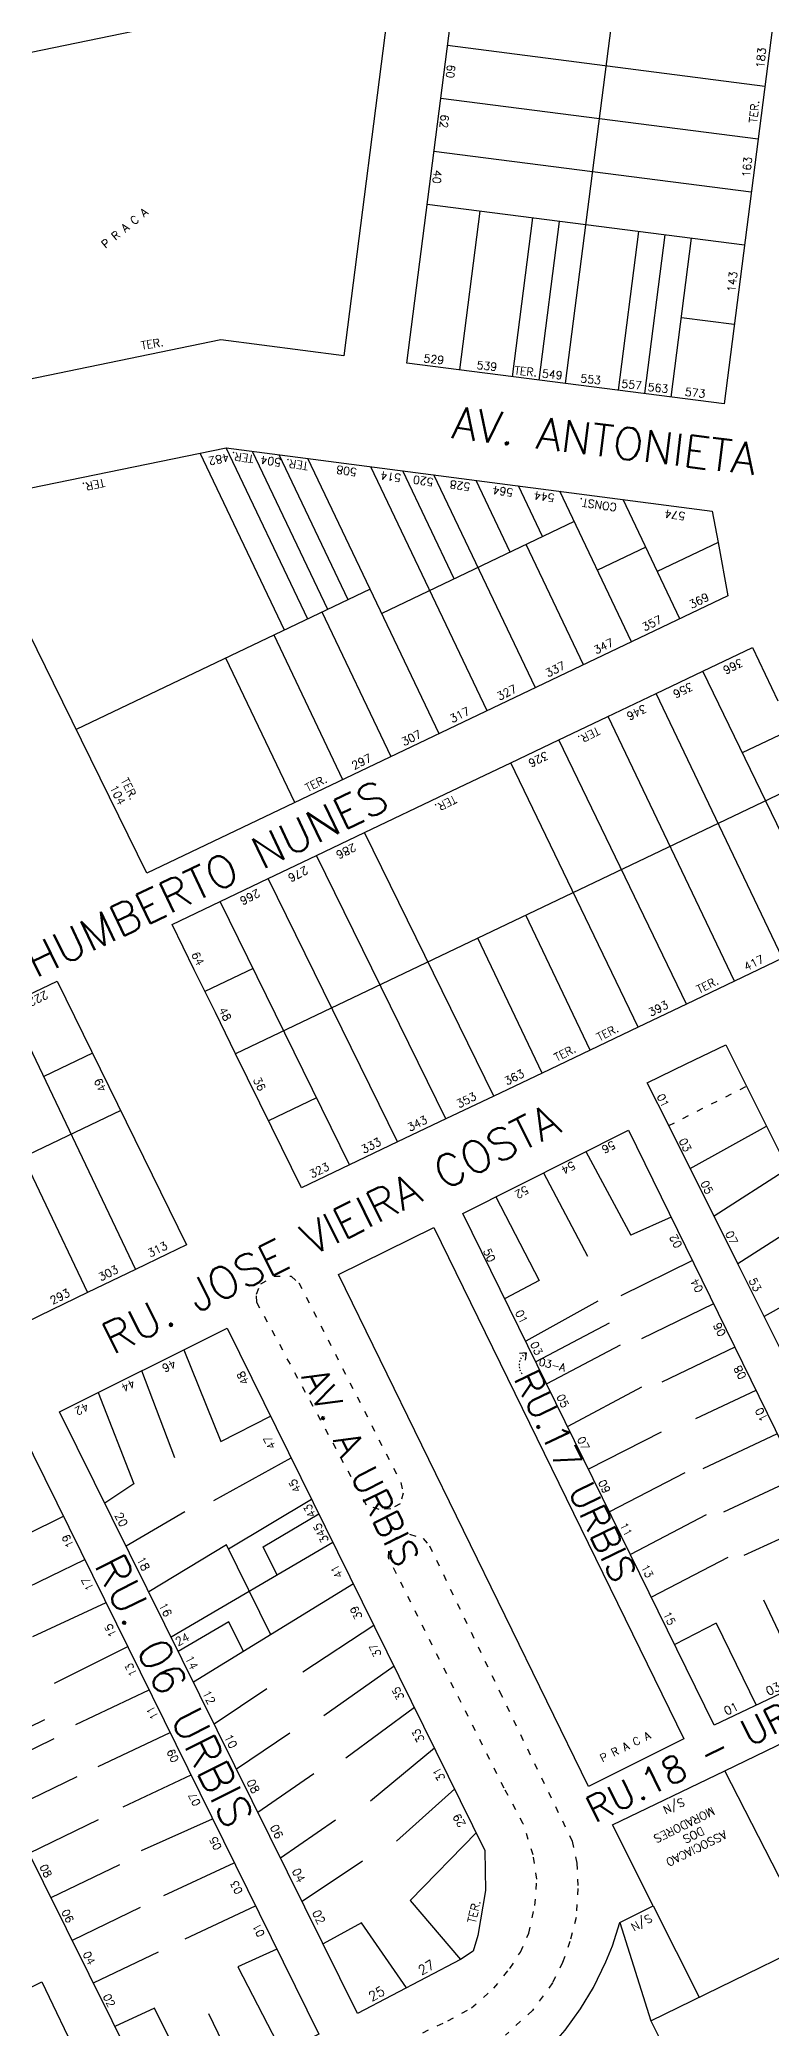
# Model space of a CAD drawing. Extents: x 714896 to 749292, y 8417558 to 8447149.
# Drawn here: x 738383.3 to 738520.5, y 8428348.7 to 8428721.5 of the extents above; entities that cross this region are included whole.
import ezdxf

# ---------------------------------------------------------------- set-up
doc = ezdxf.new("R2010")
doc.units = 0
doc.header["$MEASUREMENT"] = 0
doc.linetypes.add('ACAD_ISO03W100', pattern=[30, 12, -18])
for name, color, linetype in [('LOTE', 7, 'CONTINUOUS'), ('NUM-PORTA', 7, 'CONTINUOUS'), ('QUADRA', 6, 'CONTINUOUS'), ('TEXTO', 7, 'CONTINUOUS'), ('TEXTODERUA', 3, 'CONTINUOUS')]:
    doc.layers.add(name, color=color, linetype=linetype)
doc.styles.add('ROMANS', font='ROMANS.SHX', dxfattribs={"height": 1.5})

msp = doc.modelspace()

# ---------------------------------------------------------------- linework, layer by layer
at = {"layer": 'LOTE', "color": 7, "linetype": 'CONTINUOUS'}
for p, q in [((738429.19, 8428610.83, 477.49), (738413.36, 8428644.01, 477.49)), ((738433.56, 8428612.92, 477.49), (738418.26, 8428645.01, 477.49)), ((738437.35, 8428614.73, 477.49), (738423.22, 8428644.36, 477.49)), ((738441.14, 8428616.53, 477.49), (738428.18, 8428643.72, 477.49)), ((738467.23, 8428595.74, 477.49), (738445.42, 8428641.48, 477.49)), ((738461.02, 8428620.47, 477.49), (738451.37, 8428640.71, 477.49)), ((738476.25, 8428600.04, 477.49), (738457.22, 8428639.95, 477.49)), ((738471.55, 8428625.5, 477.49), (738465.15, 8428638.92, 477.49)), ((738477.62, 8428628.39, 477.49), (738473.09, 8428637.89, 477.49)), ((738494.31, 8428608.65, 477.49), (738480.84, 8428636.88, 477.49)), ((738485.28, 8428604.35, 477.49), (738474.52, 8428626.91, 477.49)), ((738449.18, 8428587.13, 477.49), (738436.26, 8428614.2, 477.49)), ((738440.15, 8428582.82, 477.49), (738427.24, 8428609.9, 477.49)), ((738431.13, 8428578.52, 477.49), (738418.21, 8428605.59, 477.49)), ((738531.65, 8428553.65, 477.49), (738507.65, 8428603.15, 477.49)), ((738522.62, 8428549.34, 477.49), (738498.94, 8428599, 477.49)), ((738513.6, 8428545.04, 477.49), (738489.92, 8428594.69, 477.49)), ((738504.57, 8428540.73, 477.49), (738480.66, 8428590.28, 477.49)), ((738524.32, 8428592.25, 477.49), (738515.07, 8428587.84, 477.49)), ((738528.62, 8428583.23, 477.49), (738420.02, 8428531.42, 477.49)), ((738495.55, 8428536.43, 477.49), (738471.64, 8428585.97, 477.49)), ((738468.47, 8428523.51, 477.49), (738444.21, 8428572.89, 477.49)), ((738459.44, 8428519.21, 477.49), (738435.18, 8428568.59, 477.49)), ((738450.42, 8428514.9, 477.49), (738426.16, 8428564.28, 477.49)), ((738441.39, 8428510.6, 477.49), (738417.13, 8428559.97, 477.49)), ((738486.52, 8428532.12, 477.49), (738474.47, 8428557.39, 477.49)), ((738477.5, 8428527.82, 477.49), (738465.44, 8428553.09, 477.49)), ((738423.31, 8428547.4, 477.49), (738414.28, 8428543.09, 477.49)), ((738377.57, 8428540.72, 477.49), (738401.27, 8428491.01, 477.49)), ((738368.54, 8428536.41, 477.49), (738392.27, 8428486.66, 477.49)), ((738393.21, 8428531.55, 477.49), (738384.03, 8428527.17, 477.49)), ((738435.22, 8428523.16, 477.49), (738426.19, 8428518.86, 477.49)), ((738398.5, 8428520.78, 477.49), (738316.99, 8428481.89, 477.49))]:
    msp.add_line(p, q, dxfattribs=at)
at = {"layer": 'LOTE', "color": 7}
for p, q in [((738485.75, 8428513.1, 523.35), (738494.13, 8428497.41, 523.84)), ((738477.76, 8428509.08, 523.35), (738486.01, 8428493.47, 524.18)), ((738523.62, 8428509.84), (738509.77, 8428500.97)), ((738468.87, 8428504.62, 523.35), (738476.95, 8428488.94, 524.67)), ((738501.72, 8428500.82, 523.35), (738494.13, 8428497.41, 523.84)), ((738528.09, 8428500.9), (738514.25, 8428492.03)), ((738505.7, 8428492.68, 523.35), (738492.27, 8428486.06, 524.19)), ((738533.47, 8428490.17), (738519.17, 8428482.2)), ((738476.95, 8428488.95, 524.67), (738470.56, 8428485.53, 525.42)), ((738487.99, 8428485.03, 524.36), (738474.48, 8428477.53, 525.42)), ((738509.68, 8428484.55, 523.35), (738496.13, 8428477.96, 524.26)), ((738490.1, 8428480.93, 524.44), (738476.35, 8428473.65, 525.42)), ((738410.33, 8428475.92, 523.88), (738417.29, 8428458.77, 525.9)), ((738492.16, 8428476.82, 524.44), (738478.4, 8428469.53, 525.42)), ((738513.66, 8428476.42, 523.35), (738499.98, 8428469.85, 524.32)), ((738408.6, 8428455.68, 525.36), (738402.42, 8428471.99, 523.88)), ((738394.28, 8428467.94, 523.88), (738400.91, 8428450.78, 525.04)), ((738496.16, 8428468.92, 524.49), (738482.33, 8428461.54, 525.42)), ((738517.63, 8428468.29, 523.35), (738506.3, 8428462.97, 524.24)), ((738417.29, 8428458.77, 525.9), (738426.56, 8428463.52, 527.21)), ((738499.85, 8428460.47, 524.56), (738486.25, 8428453.54, 525.42)), ((738521.61, 8428460.16, 523.35), (738507.68, 8428453.61, 524.44)), ((738415.94, 8428447.65, 525.71), (738430.45, 8428455.66, 527.21)), ((738504.27, 8428452.89, 524.58), (738490.18, 8428445.54, 525.42)), ((738525.59, 8428452.03, 523.35), (738511.52, 8428445.48, 524.51)), ((738400.91, 8428450.78, 525.04), (738395.48, 8428447.21, 524.75)), ((738380.79, 8428441.29, 524.44), (738387.75, 8428444.72, 524.96)), ((738410.51, 8428445.58, 525.42), (738399.5, 8428439.11, 524.75)), ((738418.69, 8428438.64, 525.68), (738434.28, 8428447.9, 527.21)), ((738425.19, 8428439.02, 526.19), (738435.61, 8428445.21, 527.21)), ((738508.27, 8428444.99, 524.64), (738494.1, 8428437.54, 525.42)), ((738529.57, 8428443.9, 523.35), (738515.36, 8428437.34, 524.61)), ((738418.33, 8428439.37, 524.75), (738403.75, 8428430.53, 524.75)), ((738438.29, 8428439.8, 527.21), (738407.94, 8428422.07, 524.75)), ((738512.36, 8428436.99, 524.72), (738498.03, 8428429.54, 525.42)), ((738378.86, 8428430.34, 524.35), (738391.75, 8428436.62, 524.96)), ((738442.12, 8428432.07, 527.21), (738412.13, 8428413.61, 524.75)), ((738382.02, 8428422.17, 524.39), (738395.74, 8428428.53, 524.96)), ((738519.07, 8428429.06, 524.77), (738526.45, 8428413.47, 525.98)), ((738418.75, 8428424.92, 525.52), (738409.27, 8428419.38, 524.75)), ((738432.65, 8428415.58, 525.99), (738445.96, 8428424.31, 527.21)), ((738510.18, 8428424.71, 525.1), (738502.39, 8428420.66, 525.42)), ((738510.18, 8428424.71, 525.1), (738517.64, 8428409.28, 525.98)), ((738386.03, 8428413.46, 524.42), (738399.8, 8428420.29, 524.96)), ((738436.58, 8428407.4, 526), (738449.74, 8428416.67, 527.21)), ((738390.05, 8428405.67, 524.44), (738403.8, 8428412.19, 524.97)), ((738425.89, 8428412.4, 525.62), (738416.02, 8428405.75, 524.75)), ((738440.68, 8428399.42, 526.02), (738453.57, 8428408.93, 527.21)), ((738384.18, 8428406.57, 524.37), (738371.78, 8428400.55, 524.28)), ((738394.27, 8428397.8, 524.46), (738407.74, 8428404.2, 524.97)), ((738430.22, 8428404.07, 525.66), (738420.22, 8428397.29, 524.75)), ((738385.95, 8428402.99, 524.37), (738373.56, 8428396.96, 524.28)), ((738445.31, 8428391.36, 526.04), (738457.36, 8428401.28, 527.21)), ((738398.91, 8428390.27, 524.48), (738411.67, 8428396.23, 524.97)), ((738434.71, 8428396.43, 525.71), (738424.23, 8428389.2, 524.75)), ((738528.22, 8428364.94, 525.07), (738511.77, 8428397.03, 524.31)), ((738390.26, 8428395.87, 524.4), (738377.24, 8428389.56, 524.28)), ((738450.22, 8428383.8, 526.08), (738461.14, 8428393.63, 527.21)), ((738394.26, 8428387.81, 524.4), (738381.24, 8428381.5, 524.28)), ((738402.38, 8428382.09, 524.47), (738415.72, 8428388.01, 524.97)), ((738438.78, 8428387.75, 525.72), (738428.48, 8428380.61, 524.75)), ((738465.19, 8428385.44, 527.21), (738452.74, 8428372.7, 525.99)), ((738398.28, 8428379.4, 524.39), (738385.38, 8428373.17, 524.28)), ((738406.58, 8428373.61, 524.46), (738419.79, 8428379.76, 524.97)), ((738443.82, 8428380.07, 525.79), (738432.49, 8428372.52, 524.75)), ((738402.12, 8428371.37, 524.39), (738389.37, 8428365.16, 524.28)), ((738410.6, 8428365.51, 524.44), (738423.78, 8428371.66, 524.97)), ((738452.74, 8428372.7, 525.99), (738462.22, 8428361.63, 525.83)), ((738498.38, 8428371.68), (738506.99, 8428354.58)), ((738443.66, 8428368.51, 525.59), (738436.44, 8428364.54, 524.75)), ((738452.1, 8428356.32, 525.83), (738443.66, 8428368.51, 525.59)), ((738492.12, 8428368.55, 523.91), (738497.9, 8428350.14)), ((738405.52, 8428362.99, 524.36), (738393.33, 8428357.18, 524.28)), ((738427.78, 8428363.56, 524.97), (738420.46, 8428360.24, 524.54)), ((738420.46, 8428360.24, 524.54), (738428.76, 8428344.22, 523.98)), ((738404.84, 8428352.53, 524.29), (738397.36, 8428349.07, 524.28)), ((738412.79, 8428336.35, 523.98), (738404.84, 8428352.53, 524.29)), ((738414.97, 8428351.49, 524.32), (738420.44, 8428340.12, 523.98)), ((738497.9, 8428350.14), (738515.88, 8428314.41))]:
    msp.add_line(p, q, dxfattribs=at)
at = {"layer": 'LOTE', "color": 7, "linetype": 'CONTINUOUS'}
for points in [[(738481.9, 8428657.1), (738495.9, 8428766.2)], [(738519.29, 8428712.79), (738459.78, 8428720.43)], [(738518.02, 8428702.87), (738458.51, 8428710.51)], [(738516.75, 8428692.96), (738457.24, 8428700.59)], [(738515.48, 8428683.04), (738455.96, 8428690.67)], [(738462.06, 8428659.65), (738465.88, 8428689.4)], [(738471.98, 8428658.37), (738475.8, 8428688.13)], [(738476.94, 8428657.74), (738480.76, 8428687.49)], [(738491.82, 8428655.83), (738495.64, 8428685.58)], [(738496.78, 8428655.19), (738500.6, 8428684.95)], [(738501.74, 8428654.55), (738505.56, 8428684.31)], [(738513.57, 8428668.16), (738503.65, 8428669.43)]]:
    msp.add_lwpolyline(points, dxfattribs=at)
at = {"layer": 'LOTE', "color": 7, "elevation": 477.49}
msp.add_lwpolyline([(738458.2, 8428591.43), (738433.6, 8428643.02)], dxfattribs=at)
at = {"layer": 'LOTE', "color": 7, "linetype": 'CONTINUOUS', "elevation": 477.49}
for points in [[(738503.33, 8428612.96), (738492.74, 8428635.34)], [(738483.54, 8428631.22), (738447.44, 8428614)], [(738510.51, 8428627.27), (738499.13, 8428621.84)], [(738496.96, 8428626.42), (738487.89, 8428622.1)], [(738445.29, 8428618.51), (738390.12, 8428592.2)]]:
    msp.add_lwpolyline(points, dxfattribs=at)
at = {"layer": 'LOTE', "color": 7, "linetype": 'ACAD_ISO03W100', "ltscale": 0.1, "flags": 128}
msp.add_lwpolyline([(738501.26, 8428517.96), (738515.85, 8428525.36)], dxfattribs=at)
at = {"layer": 'LOTE', "color": 7, "linetype": 'CONTINUOUS', "flags": 128}
msp.add_lwpolyline([(738505.29, 8428509.92), (738519.59, 8428517.89)], dxfattribs=at)
at = {"layer": 'LOTE', "color": 7, "linetype": 'ACAD_ISO03W100', "ltscale": 0.1, "elevation": 524.43}
msp.add_lwpolyline([(738431.91, 8428488.47), (738451.02, 8428451.07), (738451.43, 8428449.08), (738450.9, 8428447.05), (738449.13, 8428446.14), (738446.98, 8428446.01), (738444.58, 8428446.83), (738424, 8428484.86), (738423.94, 8428486.36), (738424.74, 8428488.27), (738427.21, 8428489.75), (738430.44, 8428489.71), (738431.91, 8428488.47)], close=True, dxfattribs=at)
at = {"layer": 'LOTE', "color": 3, "linetype": 'ACAD_ISO03W100', "ltscale": 0.02, "flags": 128}
msp.add_lwpolyline([(738473.75, 8428471.38), (738473.48, 8428471.85), (738473.39, 8428472.41), (738473.25, 8428472.83), (738473.3, 8428473.52), (738473.51, 8428474.17), (738473.81, 8428474.66), (738474.07, 8428474.96), (738474.55, 8428475.35)], dxfattribs=at)
at = {"layer": 'LOTE', "color": 3, "flags": 128}
for points in [[(738474.55, 8428475.35), (738473.26, 8428475.21)], [(738474.55, 8428475.35), (738474.37, 8428474)]]:
    msp.add_lwpolyline(points, dxfattribs=at)
at = {"layer": 'LOTE', "color": 7, "linetype": 'ACAD_ISO03W100', "ltscale": 0.1, "elevation": 524.14}
msp.add_lwpolyline([(738447.05, 8428343.97), (738459.82, 8428350.15), (738464.25, 8428352.54), (738468.44, 8428356.23), (738471.49, 8428359.95), (738473.45, 8428363.03), (738475.03, 8428366.54), (738476.17, 8428371.75), (738476.52, 8428376.68), (738475.85, 8428381.26), (738473.99, 8428387.06), (738470.39, 8428393.75), (738448.68, 8428436.97), (738448.87, 8428439.75), (738450.17, 8428440.75), (738452.66, 8428441.35), (738455.21, 8428440.57), (738455.21, 8428440.57), (738456.39, 8428439.19), (738469.54, 8428411.89), (738483.16, 8428383.8), (738484.01, 8428379.67), (738484.22, 8428374.94), (738483.93, 8428369.5), (738482.74, 8428365.03), (738481.37, 8428361.05), (738479.46, 8428357.24), (738475.7, 8428352.07), (738470.66, 8428347.47)], dxfattribs=at)
at = {"layer": 'LOTE', "color": 7, "elevation": 524.75, "flags": 128}
for points in [[(738426.61, 8428422.52), (738418.33, 8428439.37)], [(738427.81, 8428433.68), (738425.19, 8428439.02)], [(738421.48, 8428419.36), (738418.75, 8428424.92)]]:
    msp.add_lwpolyline(points, dxfattribs=at)
at = {"layer": 'LOTE', "color": 7, "flags": 128}
msp.add_lwpolyline([(738497.9, 8428350.14), (738541.74, 8428371.53), (738560.8, 8428380.82)], dxfattribs=at)
at = {"layer": 'QUADRA', "color": 6}
for points in [[(738452.15, 8428660.92), (738469.97, 8428799.78), (738529.48, 8428792.14), (738511.66, 8428653.28), (738511.66, 8428653.28)], [(738440.35, 8428662.31), (738440.35, 8428662.31), (738417.29, 8428665.31), (738360.02, 8428653.49), (738347.9, 8428712.26), (738449.38, 8428733.19)], [(738493.75, 8428517.12), (738541.11, 8428420.43), (738509.8, 8428405.55), (738462.68, 8428501.51), (738493.75, 8428517.12)], [(738457.24, 8428498.87), (738504.1, 8428403), (738486.2, 8428394.09), (738439.33, 8428490.03), (738457.24, 8428498.87)], [(738379.83, 8428460.79), (738435.66, 8428347.61), (738405.48, 8428332.75), (738349.49, 8428445.4), (738379.83, 8428460.79)], [(738383.69, 8428357.41), (738397.55, 8428328.46), (738330.64, 8428296.11), (738316.18, 8428324.23), (738383.69, 8428357.41)]]:
    msp.add_lwpolyline(points, close=True, dxfattribs=at)
at = {"layer": 'QUADRA', "color": 6, "elevation": 477.49}
for points in [[(738385.85, 8428600.9), (738369.1, 8428634.99), (738418.26, 8428645.01), (738509.42, 8428633.17), (738510.51, 8428627.27), (738512.36, 8428617.26), (738403.35, 8428565.27)], [(738410.85, 8428495.64), (738407.21, 8428493.88), (738401.27, 8428491.01), (738392.27, 8428486.66), (738383.27, 8428482.3), (738374.27, 8428477.95), (738356.26, 8428469.24), (738338.26, 8428460.53), (738329.26, 8428456.17), (738316.99, 8428481.89), (738305.36, 8428506.28), (738386.59, 8428545.02)]]:
    msp.add_lwpolyline(points, close=True, dxfattribs=at)
msp.add_lwpolyline([(738522.62, 8428549.34), (738513.6, 8428545.04), (738504.57, 8428540.73), (738495.55, 8428536.43), (738486.52, 8428532.12), (738477.5, 8428527.82), (738468.47, 8428523.51), (738459.44, 8428519.21), (738450.42, 8428514.9), (738441.39, 8428510.6), (738432.37, 8428506.29), (738426.81, 8428517.59), (738420.02, 8428531.42), (738416.23, 8428539.14), (738412.27, 8428547.19), (738408.1, 8428555.67), (738417.13, 8428559.97), (738426.16, 8428564.28), (738435.18, 8428568.59), (738444.21, 8428572.89), (738459.41, 8428580.14), (738471.64, 8428585.97), (738480.66, 8428590.28), (738489.69, 8428594.58), (738498.94, 8428599), (738507.65, 8428603.15), (738516.99, 8428607.61), (738521.76, 8428597.61)], dxfattribs=at)
at = {"layer": 'QUADRA', "color": 6, "linetype": 'CONTINUOUS'}
msp.add_lwpolyline([(738522.3, 8428475.94), (738519.17, 8428482.2), (738514.25, 8428492.03), (738509.77, 8428500.97), (738505.29, 8428509.92), (738501.26, 8428517.96), (738497.23, 8428526.01), (738504.54, 8428529.52), (738511.98, 8428533.09), (738515.85, 8428525.36), (738519.59, 8428517.89), (738523.62, 8428509.84)], dxfattribs=at)
for points in [[(738387.01, 8428464.32), (738418.46, 8428479.96), (738466.78, 8428382.06), (738466.91, 8428374.57), (738465.46, 8428366.14), (738464.57, 8428363.21), (738462.22, 8428361.63), (738442.9, 8428351.48), (738387.01, 8428464.32)], [(738490.74, 8428386.87), (738511.77, 8428397.03), (738544.64, 8428412.9), (738578.79, 8428345.1), (738491.53, 8428302.54), (738463.56, 8428288.9), (738434.54, 8428274.74), (738416.5, 8428311.12), (738445.61, 8428325.7), (738473.22, 8428339.53), (738478.37, 8428344.35), (738481.83, 8428348.36), (738484.73, 8428352.38), (738487.14, 8428356.38), (738489.5, 8428361.2), (738490.7, 8428364.2), (738492.12, 8428368.55), (738498.38, 8428371.68), (738490.74, 8428386.87)]]:
    msp.add_lwpolyline(points, close=True, dxfattribs=at)

# ---------------------------------------------------------------- texts
at = {"layer": 'NUM-PORTA', "style": 'ROMANS'}
for s, rotation, p in [('60', 264.1286, (738459.75, 8428716.95, 477.49)), ('183', 84.1286, (738519.13, 8428716.15, 477.49)), ('62', 264.1286, (738458.55, 8428707.6, 477.49)), ('163', 84.1286, (738516.5, 8428695.67, 477.49)), ('40', 264.1286, (738457.21, 8428697.19, 477.49)), ('143', 84.1286, (738513.74, 8428674.17, 477.49)), ('529', 354.1286, (738455.22, 8428661.1, 477.49)), ('539', 354.1286, (738465.17, 8428659.83, 477.49)), ('549', 354.1286, (738477.43, 8428658.25, 477.49)), ('553', 354.1286, (738484.64, 8428657.33, 477.49)), ('557', 354.1286, (738492.33, 8428656.34, 477.49)), ('563', 354.1286, (738497.27, 8428655.71, 477.49)), ('573', 354.1286, (738504.23, 8428654.81, 477.49)), ('482', 192.1243, (738418.61, 8428644.02, 477.49)), ('504', 171.7717, (738428.65, 8428643)), ('508', 171.7717, (738442.86, 8428641.16)), ('514', 171.7717, (738451.15, 8428640.08)), ('520', 171.7717, (738457.24, 8428639.29)), ('528', 171.7717, (738464.14, 8428638.39)), ('564', 171.7717, (738472.18, 8428637.35)), ('544', 171.7717, (738479.94, 8428636.34)), ('574', 171.7717, (738504.45, 8428632.92)), ('369', 26.6379, (738505.56, 8428614.84, 477.49)), ('357', 26.6379, (738496.74, 8428610.63, 477.49)), ('347', 26.6379, (738487.66, 8428606.31, 477.49)), ('337', 26.6379, (738478.61, 8428601.99, 477.49)), ('366', 206.6379, (738514.74, 8428605.59, 477.49)), ('327', 26.6379, (738469.49, 8428597.64, 477.49)), ('356', 206.6379, (738505.36, 8428601.11, 477.49)), ('317', 26.6379, (738460.68, 8428593.44, 477.49)), ('346', 206.6379, (738496.65, 8428596.96, 477.49)), ('307', 26.6379, (738451.62, 8428589.11, 477.49)), ('297', 26.6379, (738442.26, 8428584.65, 477.49)), ('326', 206.6379, (738478.22, 8428588.16, 477.49)), ('104', 296.6379, (738396.38, 8428581.36)), ('286', 206.6379, (738442.16, 8428570.96, 477.49)), ('276', 206.6379, (738433.13, 8428566.66, 477.49)), ('266', 206.6379, (738424.11, 8428562.35, 477.49)), ('64', 296.6379, (738411.7, 8428550.08, 477.49)), ('417', 26.6379, (738515.86, 8428546.94, 477.49)), ('48', 296.6379, (738416.81, 8428539.68, 477.49)), ('393', 26.6379, (738497.92, 8428538.39, 477.49)), ('36', 296.6379, (738423.25, 8428526.57, 477.49))]:
    msp.add_text(s, height=1.5, rotation=rotation, dxfattribs=at).set_placement(p)
at = {"layer": 'NUM-PORTA', "color": 7, "style": 'ROMANS'}
for s, height, rotation, p in [('222', 1.5, 206.6379, (738384.38, 8428543.31, 477.49)), ('49', 1.5, 116.6379, (738395.89, 8428524.74, 477.49)), ('363', 1.5, 26.6379, (738470.9, 8428525.5, 477.49)), ('353', 1.5, 26.6379, (738461.92, 8428521.22, 477.49)), ('01', 1.483, 296.5419, (738498.97, 8428523.47)), ('343', 1.5, 26.6379, (738452.72, 8428516.83, 477.49)), ('333', 1.5, 26.6379, (738444.05, 8428512.69, 477.49)), ('03', 1.496, 296.5501, (738503.11, 8428515.16)), ('56', 1.493, 208.8267, (738490.75, 8428515.19)), ('323', 1.5, 26.6379, (738434.33, 8428508.06, 477.49)), ('54', 1.492, 208.8122, (738483.19, 8428511.33)), ('52', 1.492, 208.7627, (738474.48, 8428506.74)), ('05', 1.497, 296.5527, (738507.18, 8428507.2)), ('02', 1.51, 117.443, (738503.85, 8428495.49)), ('07', 1.498, 296.5524, (738511.82, 8428497.76)), ('313', 1.5, 26.6379, (738403.99, 8428493.23, 477.49)), ('50', 1.491, 294.4367, (738466.42, 8428494.51)), ('303', 1.5, 26.6379, (738394.76, 8428488.77, 477.49)), ('53', 1.499, 296.552, (738516.24, 8428488.95)), ('293', 1.5, 26.6379, (738385.69, 8428484.38, 477.49)), ('04', 1.51, 117.4322, (738507.81, 8428487.17)), ('01', 1.486, 296.1857, (738472.43, 8428482.95)), ('06', 1.51, 117.4476, (738512.06, 8428478.93)), ('03', 1.486, 296.168, (738475.23, 8428477.04)), ('03-A', 1.4, 346.4726, (738476.81, 8428473.04)), ('46', 1.504, 206.5281, (738408.38, 8428474.15)), ('48', 1.476, 115.6128, (738422.6, 8428469.81)), ('08', 1.51, 117.4364, (738515.9, 8428470.9)), ('44', 1.506, 206.5287, (738400.73, 8428470.48)), ('05', 1.486, 296.1671, (738480.18, 8428467.17)), ('42', 1.509, 206.5202, (738391.99, 8428466.09)), ('10', 1.51, 117.4454, (738519.91, 8428462.98)), ('07', 1.486, 296.1588, (738484.02, 8428459.2)), ('47', 1.48, 116.7878, (738427.63, 8428457.72)), ('45', 1.477, 116.6367, (738432.36, 8428449.63)), ('09', 1.486, 296.1539, (738487.97, 8428451.12)), ('20', 1.558, 296.5646, (738397.28, 8428444.95)), ('43', 1.478, 116.7224, (738435.16, 8428444.9)), ('19', 1.459, 116.2091, (738389.76, 8428439.27)), ('345', 1.478, 116.7224, (738437.54, 8428440.21)), ('11', 1.487, 296.1522, (738492.02, 8428443.1)), ('18', 1.559, 296.5979, (738401.42, 8428436.68)), ('41', 1.478, 116.7627, (738440.2, 8428433.56)), ('13', 1.488, 296.1477, (738496.01, 8428435.28)), ('17', 1.459, 116.2075, (738393.47, 8428431.22)), ('16', 1.559, 296.5812, (738405.56, 8428428.07)), ('39', 1.48, 116.8971, (738443.87, 8428425.84)), ('15', 1.489, 296.1342, (738500.16, 8428426.41)), ('15', 1.459, 116.2155, (738397.76, 8428422.52)), ('24', 1.56, 26.6054, (738409.19, 8428420.36, 0.01)), ('14', 1.56, 296.6054, (738410.48, 8428418.16)), ('37', 1.481, 116.9658, (738447.44, 8428418.79)), ('13', 1.46, 116.2261, (738401.61, 8428415.12)), ('12', 1.56, 296.637, (738413.73, 8428411.63)), ('35', 1.48, 116.9806, (738451.73, 8428410.68)), ('03', 1.617, 25.5766, (738519.96, 8428411.04)), ('11', 1.46, 116.229, (738405.62, 8428407.04)), ('01', 1.598, 25.7494, (738512.09, 8428407.35)), ('10', 1.561, 296.6753, (738417.82, 8428403.4)), ('33', 1.483, 117.34, (738455.52, 8428402.8)), ('09', 1.459, 116.226, (738409.45, 8428399.04)), ('31', 1.483, 117.5226, (738459.4, 8428395.56)), ('07', 1.459, 116.2264, (738413.52, 8428390.84)), ('08', 1.562, 296.7266, (738422.03, 8428394.95)), ('29', 1.498, 120.6138, (738463.26, 8428386.97)), ('S/N', 1.514, 205.2165, (738503.81, 8428391.99)), ('06', 1.563, 296.8825, (738426.42, 8428386.46)), ('05', 1.459, 116.2204, (738417.46, 8428382.59)), ('08', 1.463, 296.4135, (738383.22, 8428379.04)), ('04', 1.565, 296.996, (738430.54, 8428378.24)), ('03', 1.459, 116.2111, (738421.41, 8428374.33)), ('06', 1.463, 296.4151, (738387.32, 8428370.58)), ('02', 1.567, 297.012, (738434.34, 8428370.43)), ('S/N', 1.514, 209.3457, (738497.62, 8428370.22)), ('01', 1.459, 116.2091, (738425.54, 8428366.31)), ('04', 1.463, 296.4106, (738391.31, 8428362.7)), ('27', 1.789, 29.2659, (738454.89, 8428358.61)), ('02', 1.463, 296.4119, (738395.1, 8428354.74)), ('25', 1.761, 28.4431, (738445.56, 8428353.73))]:
    msp.add_text(s, height=height, rotation=rotation, dxfattribs=at).set_placement(p)
at = {"layer": 'TEXTO', "style": 'ROMANS'}
for s, height, rotation, p in [('TER.', 1.5, 84.1286, (738517.81, 8428705.89, 477.49)), ('P R A C A', 1.5, 39.1463, (738395.63, 8428682.34, 477.49)), ('TER.', 1.5, 9.4201, (738402.42, 8428663.44, 477.49)), ('TER.', 1.5, 354.1286, (738472.27, 8428658.83, 477.49)), ('TER.', 1.5, 171.7717, (738423.51, 8428643.67)), ('TER.', 1.5, 171.7717, (738433.74, 8428642.34)), ('TER.', 1.5, 192.1243, (738395.3, 8428639.27, 477.49)), ('CONST.', 1.5, 171.7717, (738491.62, 8428634.59)), ('TER.', 1.5, 206.6379, (738487.85, 8428592.76, 477.49)), ('TER.', 1.5, 296.6379, (738398.46, 8428582.67)), ('TER.', 1.5, 26.6379, (738433.55, 8428580.5, 477.49)), ('TER.', 1.5, 206.6379, (738461, 8428579.95, 477.49)), ('TER.', 1.5, 26.6379, (738506.98, 8428542.71, 477.49)), ('TER.', 1.5, 26.6379, (738488.23, 8428533.76, 477.49)), ('TER.', 1.5, 26.6379, (738480.24, 8428529.95, 477.49)), ('P R A C A', 1.469, 26.1961, (738488.83, 8428398.6)), ('MORADORES', 1.545, 206.2531, (738509.43, 8428390.31)), ('ASSOCIACAO', 1.539, 206.3691, (738511.69, 8428385.89)), ('   DOS', 1.542, 206.3249, (738510.56, 8428388.1)), ('TER.', 1.543, 76.8677, (738465, 8428368.31))]:
    msp.add_text(s, height=height, rotation=rotation, dxfattribs=at).set_placement(p)
at = {"layer": 'TEXTODERUA', "style": 'ROMANS'}
for s, height, rotation, p in [('AV. ANTONIETA PIMENTEL VIEIRA', 6, 353.0115, (738460.4, 8428646.89)), ('RU. A - LOT. JOSE HUMBERTO NUNES', 6, 25.6154, (738308.53, 8428510.05)), ('RU. JOSE VIEIRA COSTA', 6, 26.4489, (738396.97, 8428474.89)), ('AV. A URBIS ', 5, 296.413, (738432.3, 8428470.88)), ('RU.17 URBIS ', 5, 295.901, (738472.1, 8428470.61)), ('RU. 06 URBIS', 6, 296.4339, (738393.39, 8428435.69)), ('RU.18 - URBIS', 5, 26.3105, (738487.38, 8428387.1))]:
    msp.add_text(s, height=height, rotation=rotation, dxfattribs=at).set_placement(p)

doc.saveas('drawing.dxf')
